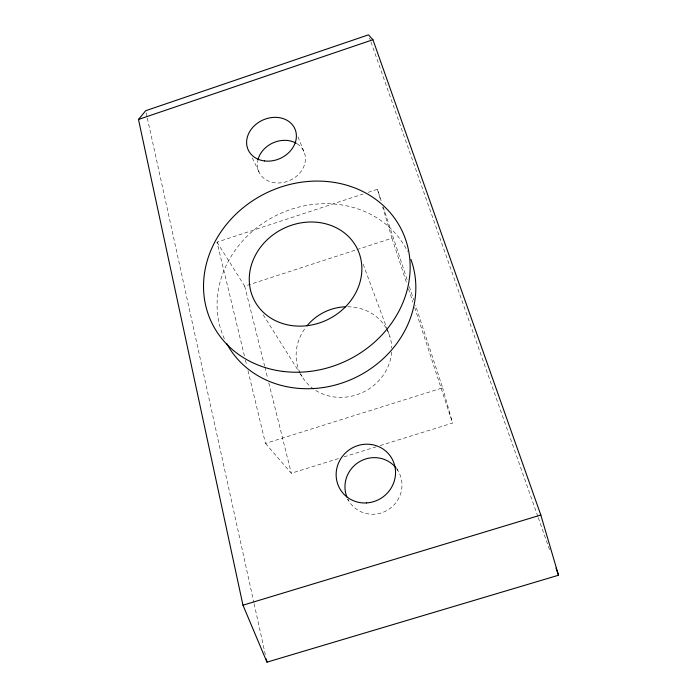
<?xml version="1.0" encoding="UTF-8"?>
<svg xmlns="http://www.w3.org/2000/svg" width="697" height="697" viewBox="0 0 697 697"><rect width="100%" height="100%" fill="white"/><g stroke="black" fill="none" stroke-linecap="round" stroke-linejoin="round"><path stroke-width="0.52" stroke-dasharray="3.48 2.61" d="M244.42 355.958L217.002 242.138L362.998 194.045M368.138 192.355L377.391 189.305L381.468 201.712M217.002 242.138L244.699 286.153L355.906 249.944M356.934 249.613L391.949 238.217L382.653 207M247.975 370.708L265.487 443.431L442.647 387.837L415.456 305.12M265.487 443.431L291.302 473.237L338.855 458.443M344.03 456.84L376.075 446.864M380.205 445.583L452.571 423.07L442.647 387.837M347.524 499.148L348.77 500.829M263.239 314.835L299.727 372.921M300.302 373.845L302.045 376.607M396.898 468.628L397.839 470.484M252.253 157.905L260.147 174.154M298.02 136.847L304.711 153.662M363.207 264.302L387.244 329.376M387.619 330.395L389.876 336.494M369.541 37.934L370.621 41.018M370.987 42.038L537.918 516.677M538.284 517.705L549.846 550.578M383.167 206.887L407.64 281.335M409.339 286.502L413.757 299.945M391.949 238.217L406.848 283.653M408.538 288.819L412.946 302.245M414.637 307.403L452.571 423.07M377.391 189.305L380.797 200.753M244.699 286.153L264.599 366.03M264.86 367.084L267.744 378.645M268.789 382.845L291.302 473.237M245.431 360.175L246.703 365.446M146.178 112.836L147.111 117.087M147.346 118.15L253.891 602.652M254.126 603.715L265.339 654.71M297.14 143.782A24.7 20.561 -24.4 0 1 289.543 180.54A24.7 20.561 -24.4 0 1 257.663 161.085M396.671 468.759A28.865 27.958 -38.9 0 1 387.994 509.856A28.865 27.958 -38.9 0 1 347.777 498.991M386.521 328.705A48.581 44.486 -26.2 0 1 391.74 348.108M391.636 352.081A48.581 44.486 -26.2 0 1 363.425 392.062A48.581 44.486 -26.2 0 1 314.582 389.684M313.676 389.065A48.581 44.486 -26.2 0 1 300.512 373.836M300.041 372.878A48.581 44.486 -26.2 0 1 305.687 327.485M347.664 306.758A48.581 44.486 -26.2 0 1 385.99 327.782M224.399 338.89A101.474 90.218 -26.2 0 1 277.859 214.676A101.474 90.218 -26.2 0 1 407.545 251.486"/><path stroke-width="1.05" d="M138.485 119.457L145.708 110.71L368.452 34.85L372.93 39.72L540.82 515.031L558.515 575.234L266.977 662.15L242.965 605.205L138.485 119.457L372.93 39.72M242.965 605.205L540.82 515.031M555.988 568.046L558.515 575.234M266.28 658.961L266.977 662.15M257.864 160.162A24.7 20.561 -24.4 0 1 296.338 143.294M346.923 497.066A28.865 27.958 -38.9 0 1 359.425 461.754A28.865 27.958 -38.9 0 1 396.035 467.931M306.959 325.865A48.581 44.486 -26.2 0 1 345.616 306.785M410.925 259.423A101.474 90.218 -26.2 0 1 353.396 378.532A101.474 90.218 -26.2 0 1 226.786 343.699M264.616 160.955A25.606 21.049 -24.4 0 0 295.659 130.905A25.606 21.049 -24.4 0 0 254.231 125.878A25.606 21.049 -24.4 0 0 264.616 160.955M366.439 502.938A30.102 28.978 -37.2 0 0 391.252 457.467A30.102 28.978 -37.2 0 0 339.822 460.36A30.102 28.978 -37.2 0 0 366.439 502.938M291.424 325.534A57.598 50.637 -26.2 0 0 359.826 255.154A57.598 50.637 -26.2 0 0 265.426 241.51A57.598 50.637 -26.2 0 0 291.424 325.534M282.93 371.405A105.665 92.971 -26.2 0 0 405.837 240.195A105.665 92.971 -26.2 0 0 231.744 218.379A105.665 92.971 -26.2 0 0 282.93 371.405"/></g></svg>
